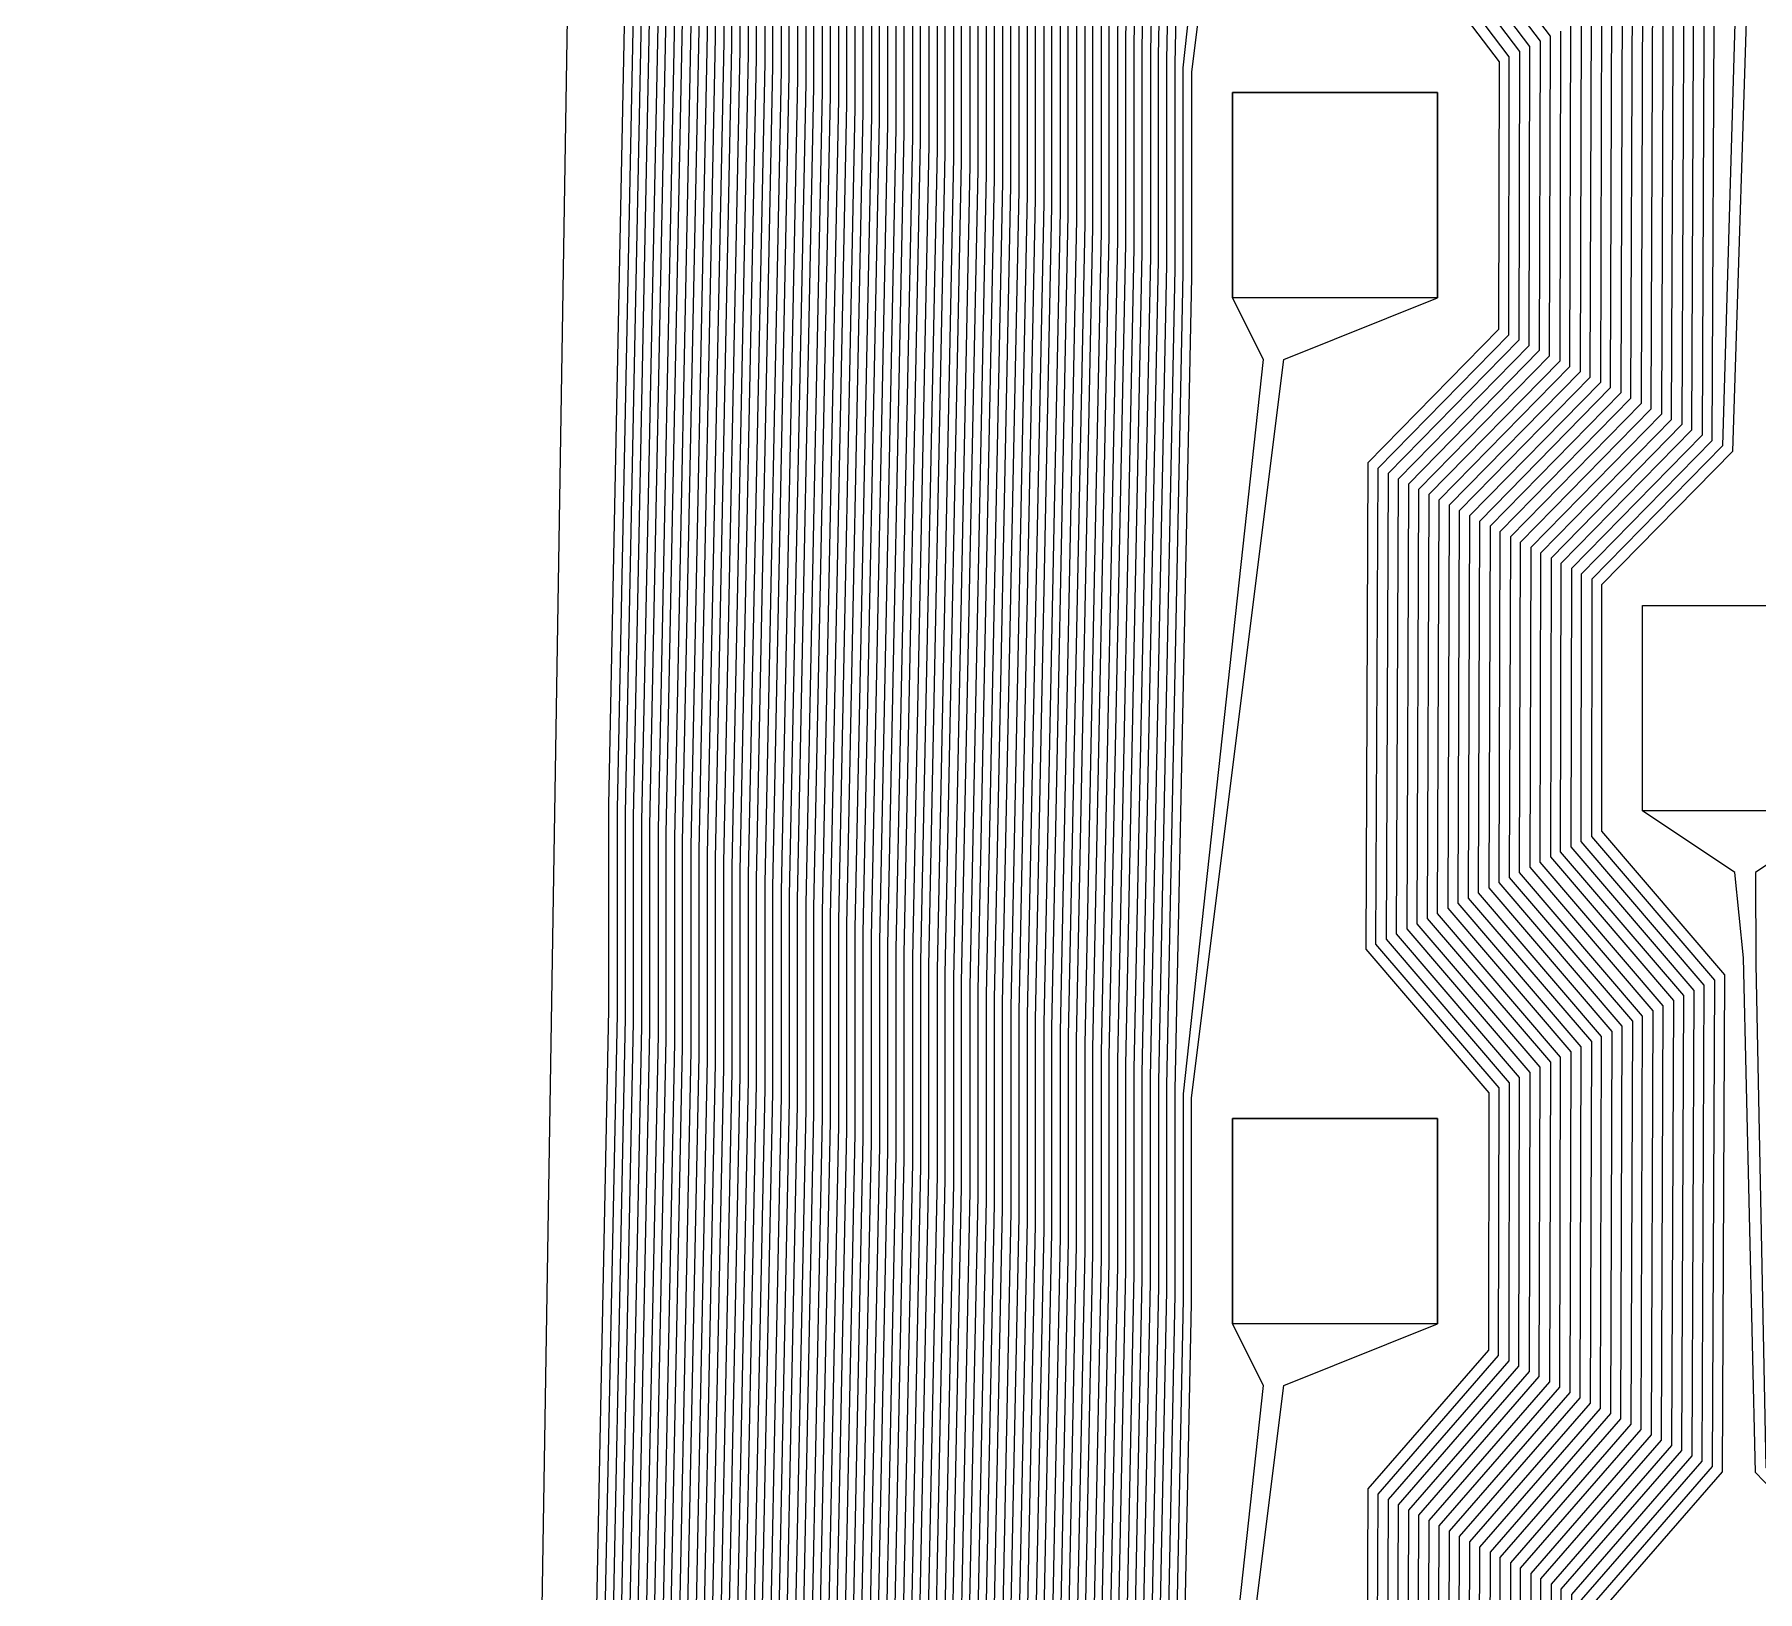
# Model space of a CAD drawing. Header units: inches. Extents: x 106592 to 209533, y 57057 to 74911.
# Drawn here: x 173138.5 to 173222.5, y 69613.6 to 69689.5 of the extents above; entities that cross this region are included whole.
import ezdxf

# ---------------------------------------------------------------- set-up
doc = ezdxf.new("R2010")
doc.units = ezdxf.units.IN
doc.header["$MEASUREMENT"] = 0
for name, color, linetype in [('metal', 221, 'Continuous'), ('nitride window', 40, 'Continuous'), ('profile', 140, 'Continuous')]:
    doc.layers.add(name, color=color, linetype=linetype)

msp = doc.modelspace()

# ---------------------------------------------------------------- linework, layer by layer
at = {"layer": 'metal'}
for points in [[(173164.125, 69493.193), (173164.125, 69503.193), (173164.925, 69542.79), (173164.925, 69552.79), (173165.725, 69592.388), (173165.725, 69602.388), (173166.525, 69641.985), (173166.525, 69651.985), (173167.325, 69691.583), (173167.325, 69701.583), (173168.125, 69741.18), (173168.125, 69751.18), (173168.925, 69790.777), (173168.925, 69800.777), (173169.725, 69840.375), (173169.725, 69850.375), (173170.525, 69889.972), (173170.525, 69899.972), (173171.325, 69939.57), (173171.325, 69949.57), (173172.125, 69989.167)], [(173172.525, 69988.966), (173171.725, 69949.369), (173171.725, 69939.369), (173170.925, 69899.771), (173170.925, 69889.771), (173170.125, 69850.174), (173170.125, 69840.174), (173169.325, 69800.576), (173169.325, 69790.576), (173168.525, 69750.979), (173168.525, 69740.979), (173167.725, 69701.381), (173167.725, 69691.381), (173166.925, 69651.784), (173166.925, 69641.784), (173166.125, 69602.186), (173166.125, 69592.186), (173165.325, 69552.589), (173165.325, 69542.589), (173164.525, 69502.991), (173164.525, 69492.991)], [(173172.925, 69988.765), (173172.125, 69949.167), (173172.125, 69939.167), (173171.325, 69899.57), (173171.325, 69889.57), (173170.525, 69849.972), (173170.525, 69839.972), (173169.725, 69800.375), (173169.725, 69790.375), (173168.925, 69750.777), (173168.925, 69740.777), (173168.125, 69701.18), (173168.125, 69691.18), (173167.325, 69651.583), (173167.325, 69641.583), (173166.525, 69601.985), (173166.525, 69591.985), (173165.725, 69552.388), (173165.725, 69542.388), (173164.925, 69502.79), (173164.925, 69492.79)], [(173165.325, 69492.589), (173165.325, 69502.589), (173166.125, 69542.186), (173166.125, 69552.186), (173166.925, 69591.784), (173166.925, 69601.784), (173167.725, 69641.381), (173167.725, 69651.381), (173168.525, 69690.979), (173168.525, 69700.979), (173169.325, 69740.576), (173169.325, 69750.576), (173170.125, 69790.174), (173170.125, 69800.174), (173170.925, 69839.771), (173170.925, 69849.771), (173171.725, 69889.369), (173171.725, 69899.369), (173172.525, 69938.966), (173172.525, 69948.966), (173173.325, 69988.563)], [(173173.725, 69988.362), (173172.925, 69948.765), (173172.925, 69938.765), (173172.125, 69899.167), (173172.125, 69889.167), (173171.325, 69849.57), (173171.325, 69839.57), (173170.525, 69799.972), (173170.525, 69789.972), (173169.725, 69750.375), (173169.725, 69740.375), (173168.925, 69700.777), (173168.925, 69690.777), (173168.125, 69651.18), (173168.125, 69641.18), (173167.325, 69601.583), (173167.325, 69591.583), (173166.525, 69551.985), (173166.525, 69541.985), (173165.725, 69502.388), (173165.725, 69492.388)], [(173166.125, 69492.186), (173166.125, 69502.186), (173166.925, 69541.784), (173166.925, 69551.784), (173167.725, 69591.381), (173167.725, 69601.381), (173168.525, 69640.979), (173168.525, 69650.979), (173169.325, 69690.576), (173169.325, 69700.576), (173170.125, 69740.174), (173170.125, 69750.174), (173170.925, 69789.771), (173170.925, 69799.771), (173171.725, 69839.369), (173171.725, 69849.369), (173172.525, 69888.966), (173172.525, 69898.966), (173173.325, 69938.563), (173173.325, 69948.563), (173174.125, 69988.161)], [(173174.525, 69987.96), (173173.725, 69948.362), (173173.725, 69938.362), (173172.925, 69898.765), (173172.925, 69888.765), (173172.125, 69849.167), (173172.125, 69839.167), (173171.325, 69799.57), (173171.325, 69789.57), (173170.525, 69749.972), (173170.525, 69739.972), (173169.725, 69700.375), (173169.725, 69690.375), (173168.925, 69650.777), (173168.925, 69640.777), (173168.125, 69601.18), (173168.125, 69591.18), (173167.325, 69551.583), (173167.325, 69541.583), (173166.525, 69501.985), (173166.525, 69491.985)], [(173166.925, 69491.784), (173166.925, 69501.784), (173167.725, 69541.381), (173167.725, 69551.381), (173168.525, 69590.979), (173168.525, 69600.979), (173169.325, 69640.576), (173169.325, 69650.576), (173170.125, 69690.174), (173170.125, 69700.174), (173170.925, 69739.771), (173170.925, 69749.771), (173171.725, 69789.369), (173171.725, 69799.369), (173172.525, 69838.966), (173172.525, 69848.966), (173173.325, 69888.563), (173173.325, 69898.563), (173174.125, 69938.161), (173174.125, 69948.161), (173174.925, 69987.758)], [(173175.325, 69987.557), (173174.525, 69947.96), (173174.525, 69937.96), (173173.725, 69898.362), (173173.725, 69888.362), (173172.925, 69848.765), (173172.925, 69838.765), (173172.125, 69799.167), (173172.125, 69789.167), (173171.325, 69749.57), (173171.325, 69739.57), (173170.525, 69699.972), (173170.525, 69689.972), (173169.725, 69650.375), (173169.725, 69640.375), (173168.925, 69600.777), (173168.925, 69590.777), (173168.125, 69551.18), (173168.125, 69541.18), (173167.325, 69501.583), (173167.325, 69491.583)], [(173167.725, 69491.381), (173167.725, 69501.381), (173168.525, 69540.979), (173168.525, 69550.979), (173169.325, 69590.576), (173169.325, 69600.576), (173170.125, 69640.174), (173170.125, 69650.174), (173170.925, 69689.771), (173170.925, 69699.771), (173171.725, 69739.369), (173171.725, 69749.369), (173172.525, 69788.966), (173172.525, 69798.966), (173173.325, 69838.563), (173173.325, 69848.563), (173174.125, 69888.161), (173174.125, 69898.161), (173174.925, 69937.758), (173174.925, 69947.758), (173175.725, 69987.356)], [(173176.125, 69987.154), (173175.325, 69947.557), (173175.325, 69937.557), (173174.525, 69897.96), (173174.525, 69887.96), (173173.725, 69848.362), (173173.725, 69838.362), (173172.925, 69798.765), (173172.925, 69788.765), (173172.125, 69749.167), (173172.125, 69739.167), (173171.325, 69699.57), (173171.325, 69689.57), (173170.525, 69649.972), (173170.525, 69639.972), (173169.725, 69600.375), (173169.725, 69590.375), (173168.925, 69550.777), (173168.925, 69540.777), (173168.125, 69501.18), (173168.125, 69491.18)], [(173168.525, 69490.979), (173168.525, 69500.979), (173169.325, 69540.576), (173169.325, 69550.576), (173170.125, 69590.174), (173170.125, 69600.174), (173170.925, 69639.771), (173170.925, 69649.771), (173171.725, 69689.369), (173171.725, 69699.369), (173172.525, 69738.966), (173172.525, 69748.966), (173173.325, 69788.563), (173173.325, 69798.563), (173174.125, 69838.161), (173174.125, 69848.161), (173174.925, 69887.758), (173174.925, 69897.758), (173175.725, 69937.356), (173175.725, 69947.356), (173176.525, 69986.953)], [(173176.925, 69986.752), (173176.125, 69947.154), (173176.125, 69937.154), (173175.325, 69897.557), (173175.325, 69887.557), (173174.525, 69847.96), (173174.525, 69837.96), (173173.725, 69798.362), (173173.725, 69788.362), (173172.925, 69748.765), (173172.925, 69738.765), (173172.125, 69699.167), (173172.125, 69689.167), (173171.325, 69649.57), (173171.325, 69639.57), (173170.525, 69599.972), (173170.525, 69589.972), (173169.725, 69550.375), (173169.725, 69540.375), (173168.925, 69500.777), (173168.925, 69490.777)], [(173169.325, 69490.576), (173169.325, 69500.576), (173170.125, 69540.174), (173170.125, 69550.174), (173170.925, 69589.771), (173170.925, 69599.771), (173171.725, 69639.369), (173171.725, 69649.369), (173172.525, 69688.966), (173172.525, 69698.966), (173173.325, 69738.563), (173173.325, 69748.563), (173174.125, 69788.161), (173174.125, 69798.161), (173174.925, 69837.758), (173174.925, 69847.758), (173175.725, 69887.356), (173175.725, 69897.356), (173176.525, 69936.953), (173176.525, 69946.953), (173177.325, 69986.551)], [(173169.725, 69490.375), (173169.725, 69500.375), (173170.525, 69539.972), (173170.525, 69549.972), (173171.325, 69589.57), (173171.325, 69599.57), (173172.125, 69639.167), (173172.125, 69649.167), (173172.925, 69688.765), (173172.925, 69698.765), (173173.725, 69738.362), (173173.725, 69748.362), (173174.525, 69787.96), (173174.525, 69797.96), (173175.325, 69837.557), (173175.325, 69847.557), (173176.125, 69887.154), (173176.125, 69897.154), (173176.925, 69936.752), (173176.925, 69946.752), (173177.725, 69986.349)], [(173178.125, 69986.148), (173177.325, 69946.551), (173177.325, 69936.551), (173176.525, 69896.953), (173176.525, 69886.953), (173175.725, 69847.356), (173175.725, 69837.356), (173174.925, 69797.758), (173174.925, 69787.758), (173174.125, 69748.161), (173174.125, 69738.161), (173173.325, 69698.563), (173173.325, 69688.563), (173172.525, 69648.966), (173172.525, 69638.966), (173171.725, 69599.369), (173171.725, 69589.369), (173170.925, 69549.771), (173170.925, 69539.771), (173170.125, 69500.174), (173170.125, 69490.174)], [(173170.525, 69489.972), (173170.525, 69499.972), (173171.325, 69539.57), (173171.325, 69549.57), (173172.125, 69589.167), (173172.125, 69599.167), (173172.925, 69638.765), (173172.925, 69648.765), (173173.725, 69688.362), (173173.725, 69698.362), (173174.525, 69737.96), (173174.525, 69747.96), (173175.325, 69787.557), (173175.325, 69797.557), (173176.125, 69837.154), (173176.125, 69847.154), (173176.925, 69886.752), (173176.925, 69896.752), (173177.725, 69936.349), (173177.725, 69946.349), (173178.525, 69985.947)], [(173178.925, 69985.746), (173178.125, 69946.148), (173178.125, 69936.148), (173177.325, 69896.551), (173177.325, 69886.551), (173176.525, 69846.953), (173176.525, 69836.953), (173175.725, 69797.356), (173175.725, 69787.356), (173174.925, 69747.758), (173174.925, 69737.758), (173174.125, 69698.161), (173174.125, 69688.161), (173173.325, 69648.563), (173173.325, 69638.563), (173172.525, 69598.966), (173172.525, 69588.966), (173171.725, 69549.369), (173171.725, 69539.369), (173170.925, 69499.771), (173170.925, 69489.771)], [(173171.325, 69489.57), (173171.325, 69499.57), (173172.125, 69539.167), (173172.125, 69549.167), (173172.925, 69588.765), (173172.925, 69598.765), (173173.725, 69638.362), (173173.725, 69648.362), (173174.525, 69687.96), (173174.525, 69697.96), (173175.325, 69737.557), (173175.325, 69747.557), (173176.125, 69787.154), (173176.125, 69797.154), (173176.925, 69836.752), (173176.925, 69846.752), (173177.725, 69886.349), (173177.725, 69896.349), (173178.525, 69935.947), (173178.525, 69945.947), (173179.325, 69985.544)], [(173179.725, 69985.343), (173178.925, 69945.746), (173178.925, 69935.746), (173178.125, 69896.148), (173178.125, 69886.148), (173177.325, 69846.551), (173177.325, 69836.551), (173176.525, 69796.953), (173176.525, 69786.953), (173175.725, 69747.356), (173175.725, 69737.356), (173174.925, 69697.758), (173174.925, 69687.758), (173174.125, 69648.161), (173174.125, 69638.161), (173173.325, 69598.563), (173173.325, 69588.563), (173172.525, 69548.966), (173172.525, 69538.966), (173171.725, 69499.369), (173171.725, 69489.369)], [(173172.125, 69489.167), (173172.125, 69499.167), (173172.925, 69538.765), (173172.925, 69548.765), (173173.725, 69588.362), (173173.725, 69598.362), (173174.525, 69637.96), (173174.525, 69647.96), (173175.325, 69687.557), (173175.325, 69697.557), (173176.125, 69737.154), (173176.125, 69747.154), (173176.925, 69786.752), (173176.925, 69796.752), (173177.725, 69836.349), (173177.725, 69846.349), (173178.525, 69885.947), (173178.525, 69895.947), (173179.325, 69935.544), (173179.325, 69945.544), (173180.125, 69985.142)], [(173180.525, 69984.94), (173179.725, 69945.343), (173179.725, 69935.343), (173178.925, 69895.746), (173178.925, 69885.746), (173178.125, 69846.148), (173178.125, 69836.148), (173177.325, 69796.551), (173177.325, 69786.551), (173176.525, 69746.953), (173176.525, 69736.953), (173175.725, 69697.356), (173175.725, 69687.356), (173174.925, 69647.758), (173174.925, 69637.758), (173174.125, 69598.161), (173174.125, 69588.161), (173173.325, 69548.563), (173173.325, 69538.563), (173172.525, 69498.966), (173172.525, 69488.966)], [(173180.925, 69984.739), (173180.125, 69945.142), (173180.125, 69935.142), (173179.325, 69895.544), (173179.325, 69885.544), (173178.525, 69845.947), (173178.525, 69835.947), (173177.725, 69796.349), (173177.725, 69786.349), (173176.925, 69746.752), (173176.925, 69736.752), (173176.125, 69697.154), (173176.125, 69687.154), (173175.325, 69647.557), (173175.325, 69637.557), (173174.525, 69597.96), (173174.525, 69587.96), (173173.725, 69548.362), (173173.725, 69538.362), (173172.925, 69498.765), (173172.925, 69488.765)], [(173173.325, 69488.563), (173173.325, 69498.563), (173174.125, 69538.161), (173174.125, 69548.161), (173174.925, 69587.758), (173174.925, 69597.758), (173175.725, 69637.356), (173175.725, 69647.356), (173176.525, 69686.953), (173176.525, 69696.953), (173177.325, 69736.551), (173177.325, 69746.551), (173178.125, 69786.148), (173178.125, 69796.148), (173178.925, 69835.746), (173178.925, 69845.746), (173179.725, 69885.343), (173179.725, 69895.343), (173180.525, 69934.94), (173180.525, 69944.94), (173181.325, 69984.538)], [(173181.725, 69984.337), (173180.925, 69944.739), (173180.925, 69934.739), (173180.125, 69895.142), (173180.125, 69885.142), (173179.325, 69845.544), (173179.325, 69835.544), (173178.525, 69795.947), (173178.525, 69785.947), (173177.725, 69746.349), (173177.725, 69736.349), (173176.925, 69696.752), (173176.925, 69686.752), (173176.125, 69647.154), (173176.125, 69637.154), (173175.325, 69597.557), (173175.325, 69587.557), (173174.525, 69547.96), (173174.525, 69537.96), (173173.725, 69498.362), (173173.725, 69488.362)], [(173174.125, 69488.161), (173174.125, 69498.161), (173174.925, 69537.758), (173174.925, 69547.758), (173175.725, 69587.356), (173175.725, 69597.356), (173176.525, 69636.953), (173176.525, 69646.953), (173177.325, 69686.551), (173177.325, 69696.551), (173178.125, 69736.148), (173178.125, 69746.148), (173178.925, 69785.746), (173178.925, 69795.746), (173179.725, 69835.343), (173179.725, 69845.343), (173180.525, 69884.94), (173180.525, 69894.94), (173181.325, 69934.538), (173181.325, 69944.538), (173182.125, 69984.135)], [(173182.525, 69983.934), (173181.725, 69944.337), (173181.725, 69934.337), (173180.925, 69894.739), (173180.925, 69884.739), (173180.125, 69845.142), (173180.125, 69835.142), (173179.325, 69795.544), (173179.325, 69785.544), (173178.525, 69745.947), (173178.525, 69735.947), (173177.725, 69696.349), (173177.725, 69686.349), (173176.925, 69646.752), (173176.925, 69636.752), (173176.125, 69597.154), (173176.125, 69587.154), (173175.325, 69547.557), (173175.325, 69537.557), (173174.525, 69497.96), (173174.525, 69487.96)], [(173174.925, 69487.758), (173174.925, 69497.758), (173175.725, 69537.356), (173175.725, 69547.356), (173176.525, 69586.953), (173176.525, 69596.953), (173177.325, 69636.551), (173177.325, 69646.551), (173178.125, 69686.148), (173178.125, 69696.148), (173178.925, 69735.746), (173178.925, 69745.746), (173179.725, 69785.343), (173179.725, 69795.343), (173180.525, 69834.94), (173180.525, 69844.94), (173181.325, 69884.538), (173181.325, 69894.538), (173182.125, 69934.135), (173182.125, 69944.135), (173182.925, 69983.733)], [(173183.325, 69983.532), (173182.525, 69943.934), (173182.525, 69933.934), (173181.725, 69894.337), (173181.725, 69884.337), (173180.925, 69844.739), (173180.925, 69834.739), (173180.125, 69795.142), (173180.125, 69785.142), (173179.325, 69745.544), (173179.325, 69735.544), (173178.525, 69695.947), (173178.525, 69685.947), (173177.725, 69646.349), (173177.725, 69636.349), (173176.925, 69596.752), (173176.925, 69586.752), (173176.125, 69547.154), (173176.125, 69537.154), (173175.325, 69497.557), (173175.325, 69487.557)], [(173175.725, 69487.356), (173175.725, 69497.356), (173176.525, 69536.953), (173176.525, 69546.953), (173177.325, 69586.551), (173177.325, 69596.551), (173178.125, 69636.148), (173178.125, 69646.148), (173178.925, 69685.746), (173178.925, 69695.746), (173179.725, 69735.343), (173179.725, 69745.343), (173180.525, 69784.94), (173180.525, 69794.94), (173181.325, 69834.538), (173181.325, 69844.538), (173182.125, 69884.135), (173182.125, 69894.135), (173182.925, 69933.733), (173182.925, 69943.733), (173183.725, 69983.33)], [(173184.125, 69983.129), (173183.325, 69943.532), (173183.325, 69933.532), (173182.525, 69893.934), (173182.525, 69883.934), (173181.725, 69844.337), (173181.725, 69834.337), (173180.925, 69794.739), (173180.925, 69784.739), (173180.125, 69745.142), (173180.125, 69735.142), (173179.325, 69695.544), (173179.325, 69685.544), (173178.525, 69645.947), (173178.525, 69635.947), (173177.725, 69596.349), (173177.725, 69586.349), (173176.925, 69546.752), (173176.925, 69536.752), (173176.125, 69497.154), (173176.125, 69487.154)], [(173176.525, 69486.953), (173176.525, 69496.953), (173177.325, 69536.551), (173177.325, 69546.551), (173178.125, 69586.148), (173178.125, 69596.148), (173178.925, 69635.746), (173178.925, 69645.746), (173179.725, 69685.343), (173179.725, 69695.343), (173180.525, 69734.94), (173180.525, 69744.94), (173181.325, 69784.538), (173181.325, 69794.538), (173182.125, 69834.135), (173182.125, 69844.135), (173182.925, 69883.733), (173182.925, 69893.733), (173183.725, 69933.33), (173183.725, 69943.33), (173184.525, 69982.928)], [(173176.925, 69486.752), (173176.925, 69496.752), (173177.725, 69536.349), (173177.725, 69546.349), (173178.525, 69585.947), (173178.525, 69595.947), (173179.325, 69635.544), (173179.325, 69645.544), (173180.125, 69685.142), (173180.125, 69695.142), (173180.925, 69734.739), (173180.925, 69744.739), (173181.725, 69784.337), (173181.725, 69794.337), (173182.525, 69833.934), (173182.525, 69843.934), (173183.325, 69883.532), (173183.325, 69893.532), (173184.125, 69933.129), (173184.125, 69943.129), (173184.925, 69982.726)], [(173185.325, 69982.525), (173184.525, 69942.928), (173184.525, 69932.928), (173183.725, 69893.33), (173183.725, 69883.33), (173182.925, 69843.733), (173182.925, 69833.733), (173182.125, 69794.135), (173182.125, 69784.135), (173181.325, 69744.538), (173181.325, 69734.538), (173180.525, 69694.94), (173180.525, 69684.94), (173179.725, 69645.343), (173179.725, 69635.343), (173178.925, 69595.746), (173178.925, 69585.746), (173178.125, 69546.148), (173178.125, 69536.148), (173177.325, 69496.551), (173177.325, 69486.551)], [(173177.725, 69486.349), (173177.725, 69496.349), (173178.525, 69535.947), (173178.525, 69545.947), (173179.325, 69585.544), (173179.325, 69595.544), (173180.125, 69635.142), (173180.125, 69645.142), (173180.925, 69684.739), (173180.925, 69694.739), (173181.725, 69734.337), (173181.725, 69744.337), (173182.525, 69783.934), (173182.525, 69793.934), (173183.325, 69833.532), (173183.325, 69843.532), (173184.125, 69883.129), (173184.125, 69893.129), (173184.925, 69932.726), (173184.925, 69942.726), (173185.725, 69982.324)], [(173186.125, 69982.123), (173185.325, 69942.525), (173185.325, 69932.525), (173184.525, 69892.928), (173184.525, 69882.928), (173183.725, 69843.33), (173183.725, 69833.33), (173182.925, 69793.733), (173182.925, 69783.733), (173182.125, 69744.135), (173182.125, 69734.135), (173181.325, 69694.538), (173181.325, 69684.538), (173180.525, 69644.94), (173180.525, 69634.94), (173179.725, 69595.343), (173179.725, 69585.343), (173178.925, 69545.746), (173178.925, 69535.746), (173178.125, 69496.148), (173178.125, 69486.148)], [(173178.525, 69485.947), (173178.525, 69495.947), (173179.325, 69535.544), (173179.325, 69545.544), (173180.125, 69585.142), (173180.125, 69595.142), (173180.925, 69634.739), (173180.925, 69644.739), (173181.725, 69684.337), (173181.725, 69694.337), (173182.525, 69733.934), (173182.525, 69743.934), (173183.325, 69783.532), (173183.325, 69793.532), (173184.125, 69833.129), (173184.125, 69843.129), (173184.925, 69882.726), (173184.925, 69892.726), (173185.725, 69932.324), (173185.725, 69942.324), (173186.525, 69981.921)], [(173186.925, 69981.72), (173186.125, 69942.123), (173186.125, 69932.123), (173185.325, 69892.525), (173185.325, 69882.525), (173184.525, 69842.928), (173184.525, 69832.928), (173183.725, 69793.33), (173183.725, 69783.33), (173182.925, 69743.733), (173182.925, 69733.733), (173182.125, 69694.135), (173182.125, 69684.135), (173181.325, 69644.538), (173181.325, 69634.538), (173180.525, 69594.94), (173180.525, 69584.94), (173179.725, 69545.343), (173179.725, 69535.343), (173178.925, 69495.746), (173178.925, 69485.746)], [(173187.325, 69981.519), (173186.525, 69941.921), (173186.525, 69931.921), (173185.725, 69892.324), (173185.725, 69882.324), (173184.925, 69842.726), (173184.925, 69832.726), (173184.125, 69793.129), (173184.125, 69783.129), (173183.325, 69743.532), (173183.325, 69733.532), (173182.525, 69693.934), (173182.525, 69683.934), (173181.725, 69644.337), (173181.725, 69634.337), (173180.925, 69594.739), (173180.925, 69584.739), (173180.125, 69545.142), (173180.125, 69535.142), (173179.325, 69495.544), (173179.325, 69485.544)], [(173179.725, 69485.343), (173179.725, 69495.343), (173180.525, 69534.94), (173180.525, 69544.94), (173181.325, 69584.538), (173181.325, 69594.538), (173182.125, 69634.135), (173182.125, 69644.135), (173182.925, 69683.733), (173182.925, 69693.733), (173183.725, 69733.33), (173183.725, 69743.33), (173184.525, 69782.928), (173184.525, 69792.928), (173185.325, 69832.525), (173185.325, 69842.525), (173186.125, 69882.123), (173186.125, 69892.123), (173186.925, 69931.72), (173186.925, 69941.72), (173187.725, 69981.318)], [(173188.125, 69981.116), (173187.325, 69941.519), (173187.325, 69931.519), (173186.525, 69891.921), (173186.525, 69881.921), (173185.725, 69842.324), (173185.725, 69832.324), (173184.925, 69792.726), (173184.925, 69782.726), (173184.125, 69743.129), (173184.125, 69733.129), (173183.325, 69693.532), (173183.325, 69683.532), (173182.525, 69643.934), (173182.525, 69633.934), (173181.725, 69594.337), (173181.725, 69584.337), (173180.925, 69544.739), (173180.925, 69534.739), (173180.125, 69495.142), (173180.125, 69485.142)], [(173180.525, 69484.94), (173180.525, 69494.94), (173181.325, 69534.538), (173181.325, 69544.538), (173182.125, 69584.135), (173182.125, 69594.135), (173182.925, 69633.733), (173182.925, 69643.733), (173183.725, 69683.33), (173183.725, 69693.33), (173184.525, 69732.928), (173184.525, 69742.928), (173185.325, 69782.525), (173185.325, 69792.525), (173186.125, 69832.123), (173186.125, 69842.123), (173186.925, 69881.72), (173186.925, 69891.72), (173187.725, 69931.318), (173187.725, 69941.318), (173188.525, 69980.915)], [(173188.925, 69980.714), (173188.125, 69941.116), (173188.125, 69931.116), (173187.325, 69891.519), (173187.325, 69881.519), (173186.525, 69841.921), (173186.525, 69831.921), (173185.725, 69792.324), (173185.725, 69782.324), (173184.925, 69742.726), (173184.925, 69732.726), (173184.125, 69693.129), (173184.125, 69683.129), (173183.325, 69643.532), (173183.325, 69633.532), (173182.525, 69593.934), (173182.525, 69583.934), (173181.725, 69544.337), (173181.725, 69534.337), (173180.925, 69494.739), (173180.925, 69484.739)], [(173181.325, 69484.538), (173181.325, 69494.538), (173182.125, 69534.135), (173182.125, 69544.135), (173182.925, 69583.733), (173182.925, 69593.733), (173183.725, 69633.33), (173183.725, 69643.33), (173184.525, 69682.928), (173184.525, 69692.928), (173185.325, 69732.525), (173185.325, 69742.525), (173186.125, 69782.123), (173186.125, 69792.123), (173186.925, 69831.72), (173186.925, 69841.72), (173187.725, 69881.318), (173187.725, 69891.318), (173188.525, 69930.915), (173188.525, 69940.915), (173189.325, 69980.512)], [(173189.725, 69980.311), (173188.925, 69940.714), (173188.925, 69930.714), (173188.125, 69891.116), (173188.125, 69881.116), (173187.325, 69841.519), (173187.325, 69831.519), (173186.525, 69791.921), (173186.525, 69781.921), (173185.725, 69742.324), (173185.725, 69732.324), (173184.925, 69692.726), (173184.925, 69682.726), (173184.125, 69643.129), (173184.125, 69633.129), (173183.325, 69593.532), (173183.325, 69583.532), (173182.525, 69543.934), (173182.525, 69533.934), (173181.725, 69494.337), (173181.725, 69484.337)], [(173182.125, 69494.135), (173182.925, 69533.733), (173182.925, 69543.733), (173183.725, 69583.33), (173183.725, 69593.33), (173184.525, 69632.928), (173184.525, 69642.928), (173185.325, 69682.525), (173185.325, 69692.525), (173186.125, 69732.123), (173186.125, 69742.123), (173186.925, 69781.72), (173186.925, 69791.72), (173187.725, 69831.318), (173187.725, 69841.318), (173188.525, 69880.915), (173188.525, 69890.915), (173189.325, 69930.512), (173189.325, 69940.512), (173190.125, 69980.11)], [(173190.525, 69979.909), (173189.725, 69940.311), (173189.725, 69930.311), (173188.925, 69890.714), (173188.925, 69880.714), (173188.125, 69841.116), (173188.125, 69831.116), (173187.325, 69791.519), (173187.325, 69781.519), (173186.525, 69741.921), (173186.525, 69731.921), (173185.725, 69692.324), (173185.725, 69682.324), (173184.925, 69642.726), (173184.925, 69632.726), (173184.125, 69593.129), (173184.125, 69583.129), (173183.325, 69543.532), (173183.325, 69533.532), (173182.525, 69493.934)], [(173182.925, 69493.733), (173183.725, 69533.33), (173183.725, 69543.33), (173184.525, 69582.928), (173184.525, 69592.928), (173185.325, 69632.525), (173185.325, 69642.525), (173186.125, 69682.123), (173186.125, 69692.123), (173186.925, 69731.72), (173186.925, 69741.72), (173187.725, 69781.318), (173187.725, 69791.318), (173188.525, 69830.915), (173188.525, 69840.915), (173189.325, 69880.512), (173189.325, 69890.512), (173190.125, 69930.11), (173190.125, 69940.11), (173190.925, 69979.707)], [(173183.325, 69493.532), (173184.125, 69533.129), (173184.125, 69543.129), (173184.925, 69582.726), (173184.925, 69592.726), (173185.725, 69632.324), (173185.725, 69642.324), (173186.525, 69681.921), (173186.525, 69691.921), (173187.325, 69731.519), (173187.325, 69741.519), (173188.125, 69781.116), (173188.125, 69791.116), (173188.925, 69830.714), (173188.925, 69840.714), (173189.725, 69880.311), (173189.725, 69890.311), (173190.525, 69929.909), (173190.525, 69939.909), (173191.325, 69979.506)], [(173191.725, 69979.305), (173190.925, 69939.707), (173190.925, 69929.707), (173190.125, 69890.11), (173190.125, 69880.11), (173189.325, 69840.512), (173189.325, 69830.512), (173188.525, 69790.915), (173188.525, 69780.915), (173187.725, 69741.318), (173187.725, 69731.318), (173186.925, 69691.72), (173186.925, 69681.72), (173186.125, 69642.123), (173186.125, 69632.123), (173185.325, 69592.525), (173185.325, 69582.525), (173184.525, 69542.928), (173184.525, 69532.928), (173183.725, 69493.33)], [(173184.125, 69493.129), (173184.925, 69532.726), (173184.925, 69542.726), (173185.725, 69582.324), (173185.725, 69592.324), (173186.525, 69631.921), (173186.525, 69641.921), (173187.325, 69681.519), (173187.325, 69691.519), (173188.125, 69731.116), (173188.125, 69741.116), (173188.925, 69780.714), (173188.925, 69790.714), (173189.725, 69830.311), (173189.725, 69840.311), (173190.525, 69879.909), (173190.525, 69889.909), (173191.325, 69929.506), (173191.325, 69939.506), (173192.125, 69979.104)], [(173192.525, 69978.902), (173191.725, 69939.305), (173191.725, 69929.305), (173190.925, 69889.707), (173190.925, 69879.707), (173190.125, 69840.11), (173190.125, 69830.11), (173189.325, 69790.512), (173189.325, 69780.512), (173188.525, 69740.915), (173188.525, 69730.915), (173187.725, 69691.318), (173187.725, 69681.318), (173186.925, 69641.72), (173186.925, 69631.72), (173186.125, 69592.123), (173186.125, 69582.123), (173185.325, 69542.525), (173185.325, 69532.525), (173184.525, 69492.928)], [(173184.925, 69492.726), (173185.725, 69532.324), (173185.725, 69542.324), (173186.525, 69581.921), (173186.525, 69591.921), (173187.325, 69631.519), (173187.325, 69641.519), (173188.125, 69681.116), (173188.125, 69691.116), (173188.925, 69730.714), (173188.925, 69740.714), (173189.725, 69780.311), (173189.725, 69790.311), (173190.525, 69829.909), (173190.525, 69839.909), (173191.325, 69879.506), (173191.325, 69889.506), (173192.125, 69929.104), (173192.125, 69939.104), (173192.925, 69978.701)], [(173193.325, 69978.5), (173192.525, 69938.902), (173192.525, 69928.902), (173191.725, 69889.305), (173191.725, 69879.305), (173190.925, 69839.707), (173190.925, 69829.707), (173190.125, 69790.11), (173190.125, 69780.11), (173189.325, 69740.512), (173189.325, 69730.512), (173188.525, 69690.915), (173188.525, 69680.915), (173187.725, 69641.318), (173187.725, 69631.318), (173186.925, 69591.72), (173186.925, 69581.72), (173186.125, 69542.123), (173186.125, 69532.123), (173185.325, 69492.525)], [(173185.725, 69492.324), (173186.525, 69531.921), (173186.525, 69541.921), (173187.325, 69581.519), (173187.325, 69591.519), (173188.125, 69631.116), (173188.125, 69641.116), (173188.925, 69680.714), (173188.925, 69690.714), (173189.725, 69730.311), (173189.725, 69740.311), (173190.525, 69779.909), (173190.525, 69789.909), (173191.325, 69829.506), (173191.325, 69839.506), (173192.125, 69879.104), (173192.125, 69889.104), (173192.925, 69928.701), (173192.925, 69938.701), (173193.725, 69978.298)], [(173194.125, 69978.097), (173193.325, 69938.5), (173193.325, 69928.5), (173192.525, 69888.902), (173192.525, 69878.902), (173191.725, 69839.305), (173191.725, 69829.305), (173190.925, 69789.707), (173190.925, 69779.707), (173190.125, 69740.11), (173190.125, 69730.11), (173189.325, 69690.512), (173189.325, 69680.512), (173188.525, 69640.915), (173188.525, 69630.915), (173187.725, 69591.318), (173187.725, 69581.318), (173186.925, 69541.72), (173186.925, 69531.72), (173186.125, 69492.123)], [(173194.525, 69977.896), (173193.725, 69938.298), (173193.725, 69928.298), (173192.925, 69888.701), (173192.925, 69878.701), (173192.125, 69839.104), (173192.125, 69829.104), (173191.325, 69789.506), (173191.325, 69779.506), (173190.525, 69739.909), (173190.525, 69729.909), (173189.725, 69690.311), (173189.725, 69680.311), (173188.925, 69640.714), (173188.925, 69630.714), (173188.125, 69591.116), (173188.125, 69581.116), (173187.325, 69541.519), (173187.325, 69531.519), (173186.525, 69491.921)], [(173186.925, 69491.72), (173187.725, 69531.318), (173187.725, 69541.318), (173188.525, 69580.915), (173188.525, 69590.915), (173189.325, 69630.512), (173189.325, 69640.512), (173190.125, 69680.11), (173190.125, 69690.11), (173190.925, 69729.707), (173190.925, 69739.707), (173191.725, 69779.305), (173191.725, 69789.305), (173192.525, 69828.902), (173192.525, 69838.902), (173193.325, 69878.5), (173193.325, 69888.5), (173194.125, 69928.097), (173194.125, 69938.097), (173194.925, 69977.695)], [(173198.425, 69973.688), (173194.525, 69937.896), (173194.525, 69927.896), (173193.725, 69888.298), (173193.725, 69878.298), (173192.925, 69838.701), (173192.925, 69828.701), (173192.125, 69789.104), (173192.125, 69779.104), (173191.325, 69739.506), (173191.325, 69729.506), (173190.525, 69689.909), (173190.525, 69679.909), (173189.725, 69640.311), (173189.725, 69630.311), (173188.925, 69590.714), (173188.925, 69580.714), (173188.125, 69541.116), (173188.125, 69531.116), (173187.325, 69491.519)], [(173187.725, 69491.318), (173188.525, 69530.915), (173188.525, 69540.915), (173189.325, 69580.512), (173189.325, 69590.512), (173190.125, 69630.11), (173190.125, 69640.11), (173190.925, 69679.707), (173190.925, 69689.707), (173191.725, 69729.305), (173191.725, 69739.305), (173192.525, 69778.902), (173192.525, 69788.902), (173193.325, 69828.5), (173193.325, 69838.5), (173194.125, 69878.097), (173194.125, 69888.097), (173194.925, 69927.695), (173194.925, 69937.695), (173199.425, 69973.688)], [(173193.725, 69828.298), (173192.925, 69788.701), (173192.925, 69778.701), (173192.125, 69739.104), (173192.125, 69729.104), (173191.325, 69689.506), (173191.325, 69679.506), (173190.525, 69639.909), (173190.525, 69629.909), (173189.725, 69590.311), (173189.725, 69580.311), (173188.925, 69540.714), (173188.925, 69530.714), (173188.125, 69491.116)], [(173188.525, 69490.915), (173189.325, 69530.512), (173189.325, 69540.512), (173190.125, 69580.11), (173190.125, 69590.11), (173190.925, 69629.707), (173190.925, 69639.707), (173191.725, 69679.305), (173191.725, 69689.305), (173192.525, 69728.902), (173192.525, 69738.902), (173193.325, 69778.5), (173193.325, 69788.5), (173194.125, 69828.097)], [(173194.525, 69827.896), (173193.725, 69788.298), (173193.725, 69778.298), (173192.925, 69738.701), (173192.925, 69728.701), (173192.125, 69689.104), (173192.125, 69679.104), (173191.325, 69639.506), (173191.325, 69629.506), (173190.525, 69589.909), (173190.525, 69579.909), (173189.725, 69540.311), (173189.725, 69530.311), (173188.925, 69490.714)], [(173189.325, 69490.512), (173190.125, 69530.11), (173190.125, 69540.11), (173190.925, 69579.707), (173190.925, 69589.707), (173191.725, 69629.305), (173191.725, 69639.305), (173192.525, 69678.902), (173192.525, 69688.902), (173193.325, 69728.5), (173193.325, 69738.5), (173194.125, 69778.097), (173194.125, 69788.097), (173194.925, 69827.695)], [(173198.425, 69823.688), (173194.525, 69787.896), (173194.525, 69777.896), (173193.725, 69738.298), (173193.725, 69728.298), (173192.925, 69688.701), (173192.925, 69678.701), (173192.125, 69639.104), (173192.125, 69629.104), (173191.325, 69589.506), (173191.325, 69579.506), (173190.525, 69539.909), (173190.525, 69529.909), (173189.725, 69490.311)], [(173190.125, 69490.11), (173190.925, 69529.707), (173190.925, 69539.707), (173191.725, 69579.305), (173191.725, 69589.305), (173192.525, 69628.902), (173192.525, 69638.902), (173193.325, 69678.5), (173193.325, 69688.5), (173194.125, 69728.097), (173194.125, 69738.097), (173194.925, 69777.695), (173194.925, 69787.695), (173199.425, 69823.688)], [(173191.325, 69489.506), (173192.125, 69529.104), (173192.125, 69539.104), (173192.925, 69578.701), (173192.925, 69588.701), (173193.725, 69628.298), (173193.725, 69638.298), (173194.525, 69677.896), (173194.525, 69687.896), (173198.425, 69723.688), (173196.925, 69726.688), (173196.925, 69736.688), (173206.925, 69736.688), (173206.925, 69726.688), (173199.425, 69723.688), (173194.925, 69687.695), (173194.925, 69677.695), (173194.125, 69638.097), (173194.125, 69628.097), (173193.325, 69588.5), (173193.325, 69578.5), (173192.525, 69538.902), (173192.525, 69528.902), (173191.725, 69489.305)], [(173190.525, 69489.909), (173191.325, 69529.506), (173191.325, 69539.506), (173192.125, 69579.104), (173192.125, 69589.104), (173192.925, 69628.701), (173192.925, 69638.701), (173193.725, 69678.298), (173193.725, 69688.298), (173194.525, 69727.896)], [(173194.925, 69727.695), (173194.125, 69688.097), (173194.125, 69678.097), (173193.325, 69638.5), (173193.325, 69628.5), (173192.525, 69588.902), (173192.525, 69578.902), (173191.725, 69539.305), (173191.725, 69529.305), (173190.925, 69489.707)], [(173211.425, 69488.938), (173204.925, 69495.688), (173205.018, 69517.87), (173211.39, 69524.37), (173211.425, 69538.938), (173204.925, 69545.688), (173205.018, 69567.87), (173211.39, 69574.37), (173211.425, 69588.938), (173205.925, 69596.188), (173206.01, 69617.355), (173211.887, 69624.113), (173211.925, 69639.188), (173205.925, 69646.188), (173206.01, 69667.355), (173212.383, 69673.855), (173212.425, 69689.438), (173206.925, 69696.688)], [(173209.425, 69487.938), (173202.925, 69494.688), (173203.033, 69518.9), (173209.406, 69525.4), (173209.425, 69537.938), (173202.925, 69544.688), (173203.033, 69568.9), (173209.406, 69575.4), (173209.425, 69587.938), (173203.925, 69595.188), (173204.025, 69618.385), (173209.902, 69625.143), (173209.925, 69638.188), (173203.925, 69645.188), (173204.025, 69668.385), (173210.398, 69674.885), (173210.425, 69688.438), (173204.925, 69695.688)], [(173205.425, 69695.938), (173210.925, 69688.688), (173210.894, 69674.628), (173204.521, 69668.127), (173204.425, 69645.438), (173210.425, 69638.438), (173210.398, 69624.885), (173204.521, 69618.127), (173204.425, 69595.438), (173209.925, 69588.188), (173209.902, 69575.143), (173203.529, 69568.642), (173203.425, 69544.938), (173209.925, 69538.188), (173209.902, 69525.143), (173203.529, 69518.642), (173203.425, 69494.938), (173209.925, 69488.188)], [(173210.425, 69488.438), (173203.925, 69495.188), (173204.025, 69518.385), (173210.398, 69524.885), (173210.425, 69538.438), (173203.925, 69545.188), (173204.025, 69568.385), (173210.398, 69574.885), (173210.425, 69588.438), (173204.925, 69595.688), (173205.018, 69617.87), (173210.894, 69624.628), (173210.925, 69638.688), (173204.925, 69645.688), (173205.018, 69667.87), (173211.39, 69674.37), (173211.425, 69688.938), (173205.925, 69696.188)], [(173206.425, 69696.438), (173211.925, 69689.188), (173211.887, 69674.113), (173205.514, 69667.612), (173205.425, 69645.938), (173211.425, 69638.938), (173211.39, 69624.37), (173205.514, 69617.612), (173205.425, 69595.938), (173210.925, 69588.688), (173210.894, 69574.628), (173204.521, 69568.127), (173204.425, 69545.438), (173210.925, 69538.688), (173210.894, 69524.628), (173204.521, 69518.127), (173204.425, 69495.438), (173210.925, 69488.688)], [(173204.425, 69695.438), (173209.925, 69688.188), (173209.902, 69675.143), (173203.529, 69668.642), (173203.425, 69644.938), (173209.425, 69637.938), (173209.406, 69625.4), (173203.529, 69618.642), (173203.425, 69594.938), (173208.925, 69587.688), (173208.91, 69575.658), (173202.537, 69569.158), (173202.425, 69544.438), (173208.925, 69537.688), (173208.91, 69525.658), (173202.537, 69519.158), (173202.425, 69494.438), (173208.925, 69487.688)], [(173221.525, 69693.988), (173220.817, 69669.477), (173214.444, 69662.976), (173214.425, 69650.438), (173220.425, 69643.438), (173220.321, 69619.734), (173214.444, 69612.976), (173214.425, 69600.438), (173219.925, 69593.188), (173219.825, 69569.992), (173213.452, 69563.491), (173213.425, 69549.938), (173219.925, 69543.188), (173219.825, 69519.992), (173213.452, 69513.491), (173213.425, 69499.938), (173219.925, 69493.188)], [(173220.425, 69493.438), (173213.925, 69500.188), (173213.948, 69513.234), (173220.321, 69519.734), (173220.425, 69543.438), (173213.925, 69550.188), (173213.948, 69563.234), (173220.321, 69569.734), (173220.425, 69593.438), (173214.941, 69600.696), (173214.941, 69612.718), (173220.817, 69619.477), (173220.925, 69643.688), (173214.941, 69650.696), (173214.941, 69662.718), (173221.313, 69669.219), (173222.125, 69694.288)], [(173219.925, 69693.188), (173219.825, 69669.992), (173213.452, 69663.491), (173213.425, 69649.938), (173219.425, 69642.938), (173219.329, 69620.249), (173213.452, 69613.491), (173213.425, 69599.938), (173218.925, 69592.688), (173218.833, 69570.507), (173212.46, 69564.006), (173212.425, 69549.438), (173218.925, 69542.688), (173218.833, 69520.507), (173212.46, 69514.006), (173212.425, 69499.438), (173218.925, 69492.688)], [(173219.425, 69492.938), (173212.925, 69499.688), (173212.956, 69513.749), (173219.329, 69520.249), (173219.425, 69542.938), (173212.925, 69549.688), (173212.956, 69563.749), (173219.329, 69570.249), (173219.425, 69592.938), (173213.925, 69600.188), (173213.948, 69613.234), (173219.825, 69619.992), (173219.925, 69643.188), (173213.925, 69650.188), (173213.948, 69663.234), (173220.321, 69669.734), (173220.425, 69693.438)], [(173217.425, 69491.938), (173210.925, 69498.688), (173210.971, 69514.779), (173217.344, 69521.279), (173217.425, 69541.938), (173210.925, 69548.688), (173210.971, 69564.779), (173217.344, 69571.279), (173217.425, 69591.938), (173211.925, 69599.188), (173211.964, 69614.264), (173217.84, 69621.022), (173217.925, 69642.188), (173211.925, 69649.188), (173211.964, 69664.264), (173218.337, 69670.764), (173218.425, 69692.438)], [(173218.925, 69692.688), (173218.833, 69670.507), (173212.46, 69664.006), (173212.425, 69649.438), (173218.425, 69642.438), (173218.337, 69620.764), (173212.46, 69614.006), (173212.425, 69599.438), (173217.925, 69592.188), (173217.84, 69571.022), (173211.468, 69564.521), (173211.425, 69548.938), (173217.925, 69542.188), (173217.84, 69521.022), (173211.468, 69514.521), (173211.425, 69498.938), (173217.925, 69492.188)], [(173218.425, 69492.438), (173211.925, 69499.188), (173211.964, 69514.264), (173218.337, 69520.764), (173218.425, 69542.438), (173211.925, 69549.188), (173211.964, 69564.264), (173218.337, 69570.764), (173218.425, 69592.438), (173212.925, 69599.688), (173212.956, 69613.749), (173218.833, 69620.507), (173218.925, 69642.688), (173212.925, 69649.688), (173212.956, 69663.749), (173219.329, 69670.249), (173219.425, 69692.938)], [(173215.425, 69490.938), (173208.925, 69497.688), (173208.987, 69515.809), (173215.36, 69522.31), (173215.425, 69540.938), (173208.925, 69547.688), (173208.987, 69565.809), (173215.36, 69572.31), (173215.425, 69590.938), (173209.925, 69598.188), (173209.979, 69615.294), (173215.856, 69622.052), (173215.925, 69641.188), (173209.925, 69648.188), (173209.979, 69665.294), (173216.352, 69671.795), (173216.425, 69691.438)], [(173216.925, 69691.688), (173216.848, 69671.537), (173210.475, 69665.037), (173210.425, 69648.438), (173216.425, 69641.438), (173216.352, 69621.795), (173210.475, 69615.037), (173210.425, 69598.438), (173215.925, 69591.188), (173215.856, 69572.052), (173209.483, 69565.552), (173209.425, 69547.938), (173215.925, 69541.188), (173215.856, 69522.052), (173209.483, 69515.552), (173209.425, 69497.938), (173215.925, 69491.188)], [(173216.425, 69491.438), (173209.925, 69498.188), (173209.979, 69515.294), (173216.352, 69521.795), (173216.425, 69541.438), (173209.925, 69548.188), (173209.979, 69565.294), (173216.352, 69571.795), (173216.425, 69591.438), (173210.925, 69598.688), (173210.971, 69614.779), (173216.848, 69621.537), (173216.925, 69641.688), (173210.925, 69648.688), (173210.971, 69664.779), (173217.344, 69671.279), (173217.425, 69691.938)], [(173217.925, 69692.188), (173217.84, 69671.022), (173211.468, 69664.521), (173211.425, 69648.938), (173217.425, 69641.938), (173217.344, 69621.279), (173211.468, 69614.521), (173211.425, 69598.938), (173216.925, 69591.688), (173216.848, 69571.537), (173210.475, 69565.037), (173210.425, 69548.438), (173216.925, 69541.688), (173216.848, 69521.537), (173210.475, 69515.037), (173210.425, 69498.438), (173216.925, 69491.688)], [(173214.925, 69690.688), (173214.863, 69672.567), (173208.491, 69666.067), (173208.425, 69647.438), (173214.425, 69640.438), (173214.367, 69622.825), (173208.491, 69616.067), (173208.425, 69597.438), (173213.925, 69590.188), (173213.871, 69573.082), (173207.498, 69566.582), (173207.425, 69546.938), (173213.925, 69540.188), (173213.871, 69523.082), (173207.498, 69516.582), (173207.425, 69496.938), (173213.925, 69490.188)], [(173214.425, 69490.438), (173207.925, 69497.188), (173207.994, 69516.324), (173214.367, 69522.825), (173214.425, 69540.438), (173207.925, 69547.188), (173207.994, 69566.324), (173214.367, 69572.825), (173214.425, 69590.438), (173208.925, 69597.688), (173208.987, 69615.809), (173214.863, 69622.567), (173214.925, 69640.688), (173208.925, 69647.688), (173208.987, 69665.809), (173215.36, 69672.31), (173215.425, 69690.938)], [(173215.925, 69691.188), (173215.856, 69672.052), (173209.483, 69665.552), (173209.425, 69647.938), (173215.425, 69640.938), (173215.36, 69622.31), (173209.483, 69615.552), (173209.425, 69597.938), (173214.925, 69590.688), (173214.863, 69572.567), (173208.491, 69566.067), (173208.425, 69547.438), (173214.925, 69540.688), (173214.863, 69522.567), (173208.491, 69516.067), (173208.425, 69497.438), (173214.925, 69490.688)], [(173212.425, 69489.438), (173205.925, 69496.188), (173206.01, 69517.355), (173212.383, 69523.855), (173212.425, 69539.438), (173205.925, 69546.188), (173206.01, 69567.355), (173212.383, 69573.855), (173212.425, 69589.438), (173206.925, 69596.688), (173207.002, 69616.839), (173212.879, 69623.597), (173212.925, 69639.688), (173206.925, 69646.688), (173207.002, 69666.839), (173213.375, 69673.34), (173213.425, 69689.938)], [(173213.925, 69690.188), (173213.871, 69673.082), (173207.498, 69666.582), (173207.425, 69646.938), (173213.425, 69639.938), (173213.375, 69623.34), (173207.498, 69616.582), (173207.425, 69596.938), (173212.925, 69589.688), (173212.879, 69573.597), (173206.506, 69567.097), (173206.425, 69546.438), (173212.925, 69539.688), (173212.879, 69523.597), (173206.506, 69517.097), (173206.425, 69496.438), (173212.925, 69489.688)], [(173213.425, 69489.938), (173206.925, 69496.688), (173207.002, 69516.839), (173213.375, 69523.34), (173213.425, 69539.938), (173206.925, 69546.688), (173207.002, 69566.839), (173213.375, 69573.34), (173213.425, 69589.938), (173207.925, 69597.188), (173207.994, 69616.324), (173213.871, 69623.082), (173213.925, 69640.188), (173207.925, 69647.188), (173207.994, 69666.324), (173214.367, 69672.825), (173214.425, 69690.438)], [(173212.925, 69689.688), (173212.879, 69673.597), (173206.506, 69667.097), (173206.425, 69646.438), (173212.425, 69639.438), (173212.383, 69623.855), (173206.506, 69617.097), (173206.425, 69596.438), (173211.925, 69589.188), (173211.887, 69574.113), (173205.514, 69567.612), (173205.425, 69545.938), (173211.925, 69539.188), (173211.887, 69524.113), (173205.514, 69517.612), (173205.425, 69495.938), (173211.925, 69489.188)], [(173192.525, 69488.902), (173193.325, 69528.5), (173193.325, 69538.5), (173194.125, 69578.097), (173194.125, 69588.097), (173194.925, 69627.695), (173194.925, 69637.695), (173199.425, 69673.688), (173206.925, 69676.688), (173206.925, 69686.688), (173196.925, 69686.688), (173196.925, 69676.688), (173198.425, 69673.688), (173194.525, 69637.896), (173194.525, 69627.896), (173193.725, 69588.298), (173193.725, 69578.298), (173192.925, 69538.701), (173192.925, 69528.701), (173192.125, 69489.104)], [(173228.925, 69612.688), (173222.425, 69619.438), (173221.842, 69644.518), (173221.425, 69648.688), (173216.925, 69651.688), (173216.925, 69661.688), (173226.925, 69661.688), (173226.925, 69651.688), (173222.425, 69648.688), (173222.438, 69644.209), (173222.925, 69619.688), (173229.425, 69612.938)], [(173193.325, 69488.5), (173194.125, 69528.097), (173194.125, 69538.097), (173194.925, 69577.695), (173194.925, 69587.695), (173199.425, 69623.688), (173206.925, 69626.688), (173206.925, 69636.688), (173196.925, 69636.688), (173196.925, 69626.688), (173198.425, 69623.688), (173194.525, 69587.896), (173194.525, 69577.896), (173193.725, 69538.298), (173193.725, 69528.298), (173192.925, 69488.701)]]:
    msp.add_lwpolyline(points, dxfattribs=at)
at = {"layer": 'nitride window'}
for points in [[(173196.925, 69676.688), (173196.925, 69686.688), (173206.925, 69686.688), (173206.925, 69676.688)], [(173216.925, 69651.688), (173216.925, 69661.688), (173226.925, 69661.688), (173226.925, 69651.688)], [(173196.925, 69626.688), (173196.925, 69636.688), (173206.925, 69636.688), (173206.925, 69626.688)]]:
    msp.add_lwpolyline(points, close=True, dxfattribs=at)
at = {"layer": 'profile'}
msp.add_lwpolyline([(173138.555, 64359.688), (173138.555, 67639.688), (173138.525, 68210.984), (173155.525, 69126.011), (173179.525, 70633.934), (173179.525, 70633.934), (173189.725, 71138.298), (173196.925, 71186.688), (173221.955, 71319.287), (173246.925, 71186.688), (173254.125, 71138.298), (173265.125, 70634.337), (173289.124, 69126.214), (173305.325, 68210.984), (173305.355, 67639.688), (173305.355, 64359.688)], dxfattribs=at)

doc.saveas('drawing.dxf')
